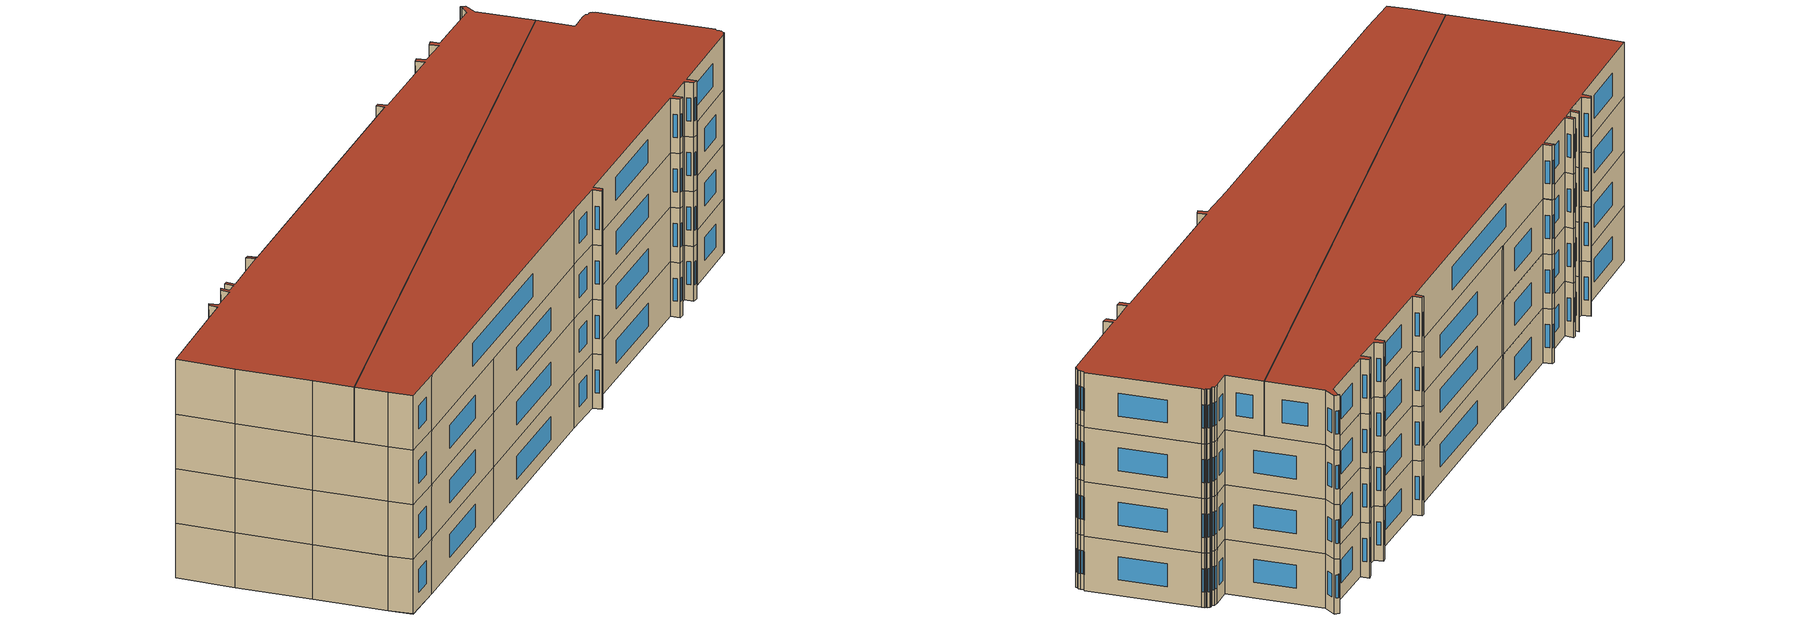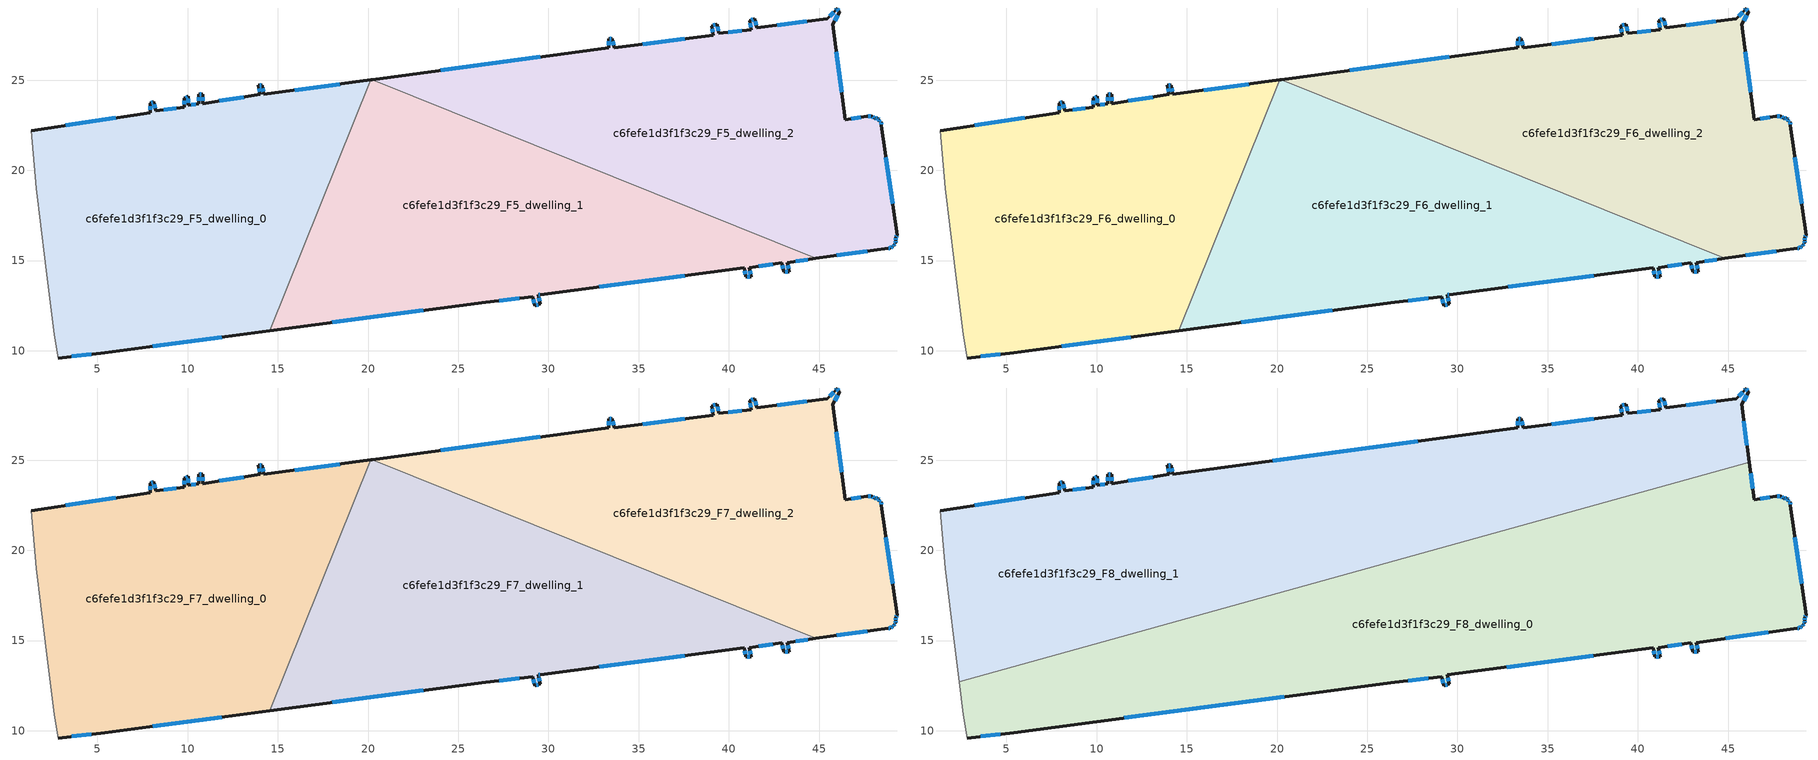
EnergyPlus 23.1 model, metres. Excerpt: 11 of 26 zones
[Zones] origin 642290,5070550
c6fefe1d3f1f3c29_F5_dwelling_0
 floor to c6fefe1d3f1f3c29_F4_dwelling_0 (EU_floor_Construction): 20.15,25.01 14.55,11.11 5.42,9.9 2.82,9.6 2.62,10.9 2.12,14.9 1.62,19.01 1.32,22.21 7.92,23.21 7.92,23.71 8.12,23.81 8.22,23.31 9.82,23.51 9.82,24.01 10.02,24.11 10.02,23.61 10.62,23.71 10.62,24.21 10.82,24.21 10.82,23.71 14.03,24.21 13.93,24.71 14.13,24.71 14.23,24.21 z15
 wall outside (EU_wall_Construction): 9.82,23.51 8.22,23.31 8.12,23.81 7.92,23.71 7.92,23.21 1.32,22.21 / 9.82,23.51 9.82,24.01 / 10.62,23.71 10.03,23.61 10.03,24.11 9.82,24.01 / 10.62,23.71 10.62,24.21 / 14.03,24.21 10.82,23.71 10.82,24.21 10.62,24.21 / 14.03,24.21 13.93,24.71 / 20.15,25.01 14.23,24.21 14.13,24.71 13.93,24.71 / 2.82,9.6 5.42,9.9 14.55,11.11 z15:18
 wall adiabatic (EU_wall_Construction): 1.32,22.21 1.62,19.01 2.12,14.9 2.62,10.9 2.82,9.6 z15:18
 wall to c6fefe1d3f1f3c29_F5_dwelling_1 (EU_wall_Construction): 14.55,11.11 20.15,25.01 z15:18
 window (EU_Window_Construction): 6.01,22.92 3.23,22.5 / 7.92,23.56 7.92,23.35 / 8.07,23.78 7.98,23.74 / 8.2,23.45 8.15,23.66 / 9.36,23.45 8.69,23.37 / 9.82,23.65 9.82,23.86 / 9.97,24.08 9.88,24.04 / 10.03,23.75 10.03,23.96 / 10.45,23.68 10.2,23.64 / 10.62,23.85 10.62,24.06 / 10.77,24.21 10.68,24.21 / 10.82,23.85 10.82,24.06 / 13.1,24.06 11.75,23.85 / 14,24.35 13.96,24.56 / 14.07,24.71 13.99,24.71 / 14.2,24.35 14.16,24.56 / 18.43,24.78 15.95,24.44 / 8.07,10.25 11.9,10.76 / 3.57,9.69 4.66,9.81 z15.87:17.13
c6fefe1d3f1f3c29_F5_dwelling_1
 floor to c6fefe1d3f1f3c29_F4_dwelling_1 (EU_floor_Construction): 44.82,15.12 43.25,14.89 43.35,14.39 43.05,14.39 42.95,14.89 41.14,14.59 41.24,14.09 40.94,14.09 40.84,14.59 29.55,13.11 29.44,13.09 29.53,12.59 29.24,12.5 29.14,13 26.53,12.7 14.55,11.11 20.15,25.01 20.24,25.03 z15
 wall outside (EU_wall_Construction): 14.55,11.11 26.53,12.7 29.14,13 29.24,12.5 29.54,12.59 29.44,13.09 29.55,13.11 40.84,14.59 40.94,14.09 41.24,14.09 41.14,14.59 42.95,14.89 43.05,14.39 43.35,14.39 43.25,14.89 44.82,15.12 / 20.24,25.03 20.15,25.01 z15:18
 wall to c6fefe1d3f1f3c29_F5_dwelling_2 (EU_wall_Construction): 44.82,15.12 20.24,25.03 z15:18
 window (EU_Window_Construction): 41.67,14.68 42.42,14.81 / 41.22,14.24 41.17,14.45 / 41.03,14.09 41.16,14.09 / 40.87,14.45 40.92,14.24 / 32.82,13.54 37.57,14.16 / 29.47,13.1 29.52,13.11 / 29.51,12.74 29.46,12.95 / 29.32,12.52 29.45,12.57 / 29.16,12.85 29.21,12.64 / 27.29,12.78 28.38,12.91 / 18.02,11.57 23.06,12.24 / 43.7,14.96 44.37,15.05 / 43.32,14.54 43.27,14.75 / 43.13,14.39 43.26,14.39 / 42.97,14.75 43.02,14.54 z15.87:17.13
c6fefe1d3f1f3c29_F5_dwelling_2
 floor to c6fefe1d3f1f3c29_F4_dwelling_2 (EU_floor_Construction): 46.15,28.8 45.75,28.1 46.45,22.8 47.65,23 47.95,23 48.05,22.9 48.15,22.9 48.25,22.9 48.35,22.8 48.35,22.7 48.45,22.7 48.45,22.5 49.35,16.39 49.25,16.29 49.25,16.09 49.25,15.99 49.15,15.89 49.15,15.79 49.05,15.79 48.95,15.69 48.85,15.69 44.82,15.12 20.24,25.03 33.34,26.8 33.34,27.3 33.54,27.3 33.64,26.8 39.15,27.5 39.05,28 39.35,28.1 39.45,27.6 41.25,27.8 41.15,28.3 41.45,28.4 41.55,27.9 45.45,28.4 45.95,28.9 45.95,29 z15
 wall outside (EU_wall_Construction): 45.95,28.9 45.45,28.4 41.55,27.9 41.45,28.4 41.15,28.3 41.25,27.8 39.45,27.6 39.35,28.1 39.05,28 39.15,27.5 33.64,26.8 33.54,27.3 33.34,27.3 33.34,26.8 20.24,25.03 / 45.95,28.9 45.95,29 / 44.82,15.12 48.85,15.69 48.95,15.69 49.05,15.79 49.15,15.79 49.15,15.89 49.25,15.99 49.25,16.09 49.25,16.29 49.35,16.39 48.45,22.5 48.45,22.7 48.35,22.7 48.35,22.8 48.25,22.9 48.15,22.9 48.05,22.9 47.95,23 47.65,23 46.45,22.8 45.75,28.1 46.15,28.8 45.95,29 z15:18
 window (EU_Window_Construction): 37.55,27.3 35.24,27.01 / 39.08,27.86 39.12,27.65 / 39.26,28.07 39.13,28.03 / 39.42,27.75 39.38,27.96 / 40.73,27.74 39.97,27.66 / 41.18,28.16 41.22,27.95 / 41.36,28.37 41.24,28.33 / 41.52,28.05 41.48,28.26 / 44.32,28.26 42.68,28.05 / 45.81,28.76 45.6,28.55 / 45.95,28.93 45.95,28.97 / 46.09,28.86 46.01,28.94 / 45.87,28.3 46.04,28.6 / 46.25,24.33 45.95,26.56 / 47.3,22.94 46.8,22.85 / 47.87,23 47.74,23 / 48.02,22.93 47.98,22.97 / 48.12,22.9 48.08,22.9 / 48.22,22.9 48.18,22.9 / 48.32,22.82 48.28,22.87 / 48.35,22.72 48.35,22.77 / 48.42,22.7 48.38,22.7 / 48.45,22.55 48.45,22.64 / 49.09,18.16 48.71,20.73 / 49.28,16.32 49.32,16.36 / 49.25,16.15 49.25,16.23 / 49.25,16.02 49.25,16.06 / 49.18,15.92 49.22,15.96 / 49.15,15.82 49.15,15.86 / 49.08,15.79 49.12,15.79 / 48.98,15.72 49.02,15.76 / 48.88,15.69 48.92,15.69 / 45.99,15.28 47.68,15.52 / 29.55,26.29 24.04,25.54 / 33.34,27.16 33.34,26.95 / 33.49,27.3 33.4,27.3 / 33.61,26.95 33.57,27.16 z15.87:17.13
c6fefe1d3f1f3c29_F6_dwelling_0
 floor to c6fefe1d3f1f3c29_F5_dwelling_0 (EU_floor_Construction): 20.15,25.01 14.55,11.11 5.42,9.9 2.82,9.6 2.62,10.9 2.12,14.9 1.62,19.01 1.32,22.21 7.92,23.21 7.92,23.71 8.12,23.81 8.22,23.31 9.82,23.51 9.82,24.01 10.02,24.11 10.02,23.61 10.62,23.71 10.62,24.21 10.82,24.21 10.82,23.71 14.03,24.21 13.93,24.71 14.13,24.71 14.23,24.21 z18
 wall outside (EU_wall_Construction): 9.82,23.51 8.22,23.31 8.12,23.81 7.92,23.71 7.92,23.21 1.32,22.21 / 9.82,23.51 9.82,24.01 / 10.62,23.71 10.03,23.61 10.03,24.11 9.82,24.01 / 10.62,23.71 10.62,24.21 / 14.03,24.21 10.82,23.71 10.82,24.21 10.62,24.21 / 14.03,24.21 13.93,24.71 / 20.15,25.01 14.23,24.21 14.13,24.71 13.93,24.71 / 2.82,9.6 5.42,9.9 14.55,11.11 z18:21
 wall adiabatic (EU_wall_Construction): 1.32,22.21 1.62,19.01 2.12,14.9 2.62,10.9 2.82,9.6 z18:21
 wall to c6fefe1d3f1f3c29_F6_dwelling_1 (EU_wall_Construction): 14.55,11.11 20.15,25.01 z18:21
 window (EU_Window_Construction): 6.01,22.92 3.23,22.5 / 7.92,23.56 7.92,23.35 / 8.07,23.78 7.98,23.74 / 8.2,23.45 8.15,23.66 / 9.36,23.45 8.69,23.37 / 9.82,23.65 9.82,23.86 / 9.97,24.08 9.88,24.04 / 10.03,23.75 10.03,23.96 / 10.45,23.68 10.2,23.64 / 10.62,23.85 10.62,24.06 / 10.77,24.21 10.68,24.21 / 10.82,23.85 10.82,24.06 / 13.1,24.06 11.75,23.85 / 14,24.35 13.96,24.56 / 14.07,24.71 13.99,24.71 / 14.2,24.35 14.16,24.56 / 18.43,24.78 15.95,24.44 / 8.07,10.25 11.9,10.76 / 3.57,9.69 4.66,9.81 z18.87:20.13
c6fefe1d3f1f3c29_F6_dwelling_1
 floor to c6fefe1d3f1f3c29_F5_dwelling_1 (EU_floor_Construction): 44.82,15.12 43.25,14.89 43.35,14.39 43.05,14.39 42.95,14.89 41.14,14.59 41.24,14.09 40.94,14.09 40.84,14.59 29.55,13.11 29.44,13.09 29.53,12.59 29.24,12.5 29.14,13 26.53,12.7 14.55,11.11 20.15,25.01 20.24,25.03 z18
 wall outside (EU_wall_Construction): 14.55,11.11 26.53,12.7 29.14,13 29.24,12.5 29.54,12.59 29.44,13.09 29.55,13.11 40.84,14.59 40.94,14.09 41.24,14.09 41.14,14.59 42.95,14.89 43.05,14.39 43.35,14.39 43.25,14.89 44.82,15.12 / 20.24,25.03 20.15,25.01 z18:21
 wall to c6fefe1d3f1f3c29_F6_dwelling_2 (EU_wall_Construction): 44.82,15.12 20.24,25.03 z18:21
 window (EU_Window_Construction): 41.67,14.68 42.42,14.81 / 41.22,14.24 41.17,14.45 / 41.03,14.09 41.16,14.09 / 40.87,14.45 40.92,14.24 / 32.82,13.54 37.57,14.16 / 29.47,13.1 29.52,13.11 / 29.51,12.74 29.46,12.95 / 29.32,12.52 29.45,12.57 / 29.16,12.85 29.21,12.64 / 27.29,12.78 28.38,12.91 / 18.02,11.57 23.06,12.24 / 43.7,14.96 44.37,15.05 / 43.32,14.54 43.27,14.75 / 43.13,14.39 43.26,14.39 / 42.97,14.75 43.02,14.54 z18.87:20.13
c6fefe1d3f1f3c29_F6_dwelling_2
 floor to c6fefe1d3f1f3c29_F5_dwelling_2 (EU_floor_Construction): 46.15,28.8 45.75,28.1 46.45,22.8 47.65,23 47.95,23 48.05,22.9 48.15,22.9 48.25,22.9 48.35,22.8 48.35,22.7 48.45,22.7 48.45,22.5 49.35,16.39 49.25,16.29 49.25,16.09 49.25,15.99 49.15,15.89 49.15,15.79 49.05,15.79 48.95,15.69 48.85,15.69 44.82,15.12 20.24,25.03 33.34,26.8 33.34,27.3 33.54,27.3 33.64,26.8 39.15,27.5 39.05,28 39.35,28.1 39.45,27.6 41.25,27.8 41.15,28.3 41.45,28.4 41.55,27.9 45.45,28.4 45.95,28.9 45.95,29 z18
 wall outside (EU_wall_Construction): 45.95,28.9 45.45,28.4 41.55,27.9 41.45,28.4 41.15,28.3 41.25,27.8 39.45,27.6 39.35,28.1 39.05,28 39.15,27.5 33.64,26.8 33.54,27.3 33.34,27.3 33.34,26.8 20.24,25.03 / 45.95,28.9 45.95,29 / 44.82,15.12 48.85,15.69 48.95,15.69 49.05,15.79 49.15,15.79 49.15,15.89 49.25,15.99 49.25,16.09 49.25,16.29 49.35,16.39 48.45,22.5 48.45,22.7 48.35,22.7 48.35,22.8 48.25,22.9 48.15,22.9 48.05,22.9 47.95,23 47.65,23 46.45,22.8 45.75,28.1 46.15,28.8 45.95,29 z18:21
 window (EU_Window_Construction): 37.55,27.3 35.24,27.01 / 39.08,27.86 39.12,27.65 / 39.26,28.07 39.13,28.03 / 39.42,27.75 39.38,27.96 / 40.73,27.74 39.97,27.66 / 41.18,28.16 41.22,27.95 / 41.36,28.37 41.24,28.33 / 41.52,28.05 41.48,28.26 / 44.32,28.26 42.68,28.05 / 45.81,28.76 45.6,28.55 / 45.95,28.93 45.95,28.97 / 46.09,28.86 46.01,28.94 / 45.87,28.3 46.04,28.6 / 46.25,24.33 45.95,26.56 / 47.3,22.94 46.8,22.85 / 47.87,23 47.74,23 / 48.02,22.93 47.98,22.97 / 48.12,22.9 48.08,22.9 / 48.22,22.9 48.18,22.9 / 48.32,22.82 48.28,22.87 / 48.35,22.72 48.35,22.77 / 48.42,22.7 48.38,22.7 / 48.45,22.55 48.45,22.64 / 49.09,18.16 48.71,20.73 / 49.28,16.32 49.32,16.36 / 49.25,16.15 49.25,16.23 / 49.25,16.02 49.25,16.06 / 49.18,15.92 49.22,15.96 / 49.15,15.82 49.15,15.86 / 49.08,15.79 49.12,15.79 / 48.98,15.72 49.02,15.76 / 48.88,15.69 48.92,15.69 / 45.99,15.28 47.68,15.52 / 29.55,26.29 24.04,25.54 / 33.34,27.16 33.34,26.95 / 33.49,27.3 33.4,27.3 / 33.61,26.95 33.57,27.16 z18.87:20.13
c6fefe1d3f1f3c29_F7_dwelling_0
 floor to c6fefe1d3f1f3c29_F6_dwelling_0 (EU_floor_Construction): 20.15,25.01 14.55,11.11 5.42,9.9 2.82,9.6 2.62,10.9 2.12,14.9 1.62,19.01 1.32,22.21 7.92,23.21 7.92,23.71 8.12,23.81 8.22,23.31 9.82,23.51 9.82,24.01 10.02,24.11 10.02,23.61 10.62,23.71 10.62,24.21 10.82,24.21 10.82,23.71 14.03,24.21 13.93,24.71 14.13,24.71 14.23,24.21 z21
 wall outside (EU_wall_Construction): 9.82,23.51 8.22,23.31 8.12,23.81 7.92,23.71 7.92,23.21 1.32,22.21 / 9.82,23.51 9.82,24.01 / 10.62,23.71 10.03,23.61 10.03,24.11 9.82,24.01 / 10.62,23.71 10.62,24.21 / 14.03,24.21 10.82,23.71 10.82,24.21 10.62,24.21 / 14.03,24.21 13.93,24.71 / 20.15,25.01 14.23,24.21 14.13,24.71 13.93,24.71 / 2.82,9.6 5.42,9.9 14.55,11.11 z21:24
 wall adiabatic (EU_wall_Construction): 1.32,22.21 1.62,19.01 2.12,14.9 2.62,10.9 2.82,9.6 z21:24
 wall to c6fefe1d3f1f3c29_F7_dwelling_1 (EU_wall_Construction): 14.55,11.11 20.15,25.01 z21:24
 window (EU_Window_Construction): 6.01,22.92 3.23,22.5 / 7.92,23.56 7.92,23.35 / 8.07,23.78 7.98,23.74 / 8.2,23.45 8.15,23.66 / 9.36,23.45 8.69,23.37 / 9.82,23.65 9.82,23.86 / 9.97,24.08 9.88,24.04 / 10.03,23.75 10.03,23.96 / 10.45,23.68 10.2,23.64 / 10.62,23.85 10.62,24.06 / 10.77,24.21 10.68,24.21 / 10.82,23.85 10.82,24.06 / 13.1,24.06 11.75,23.85 / 14,24.35 13.96,24.56 / 14.07,24.71 13.99,24.71 / 14.2,24.35 14.16,24.56 / 18.43,24.78 15.95,24.44 / 8.07,10.25 11.9,10.76 / 3.57,9.69 4.66,9.81 z21.87:23.13
c6fefe1d3f1f3c29_F7_dwelling_1
 floor to c6fefe1d3f1f3c29_F6_dwelling_1 (EU_floor_Construction): 44.82,15.12 43.25,14.89 43.35,14.39 43.05,14.39 42.95,14.89 41.14,14.59 41.24,14.09 40.94,14.09 40.84,14.59 29.55,13.11 29.44,13.09 29.53,12.59 29.24,12.5 29.14,13 26.53,12.7 14.55,11.11 20.15,25.01 20.24,25.03 z21
 wall outside (EU_wall_Construction): 14.55,11.11 26.53,12.7 29.14,13 29.24,12.5 29.54,12.59 29.44,13.09 29.55,13.11 40.84,14.59 40.94,14.09 41.24,14.09 41.14,14.59 42.95,14.89 43.05,14.39 43.35,14.39 43.25,14.89 44.82,15.12 / 20.24,25.03 20.15,25.01 z21:24
 wall to c6fefe1d3f1f3c29_F7_dwelling_2 (EU_wall_Construction): 44.82,15.12 20.24,25.03 z21:24
 window (EU_Window_Construction): 41.67,14.68 42.42,14.81 / 41.22,14.24 41.17,14.45 / 41.03,14.09 41.16,14.09 / 40.87,14.45 40.92,14.24 / 32.82,13.54 37.57,14.16 / 29.47,13.1 29.52,13.11 / 29.51,12.74 29.46,12.95 / 29.32,12.52 29.45,12.57 / 29.16,12.85 29.21,12.64 / 27.29,12.78 28.38,12.91 / 18.02,11.57 23.06,12.24 / 43.7,14.96 44.37,15.05 / 43.32,14.54 43.27,14.75 / 43.13,14.39 43.26,14.39 / 42.97,14.75 43.02,14.54 z21.87:23.13
c6fefe1d3f1f3c29_F7_dwelling_2
 floor to c6fefe1d3f1f3c29_F6_dwelling_2 (EU_floor_Construction): 46.15,28.8 45.75,28.1 46.45,22.8 47.65,23 47.95,23 48.05,22.9 48.15,22.9 48.25,22.9 48.35,22.8 48.35,22.7 48.45,22.7 48.45,22.5 49.35,16.39 49.25,16.29 49.25,16.09 49.25,15.99 49.15,15.89 49.15,15.79 49.05,15.79 48.95,15.69 48.85,15.69 44.82,15.12 20.24,25.03 33.34,26.8 33.34,27.3 33.54,27.3 33.64,26.8 39.15,27.5 39.05,28 39.35,28.1 39.45,27.6 41.25,27.8 41.15,28.3 41.45,28.4 41.55,27.9 45.45,28.4 45.95,28.9 45.95,29 z21
 wall outside (EU_wall_Construction): 45.95,28.9 45.45,28.4 41.55,27.9 41.45,28.4 41.15,28.3 41.25,27.8 39.45,27.6 39.35,28.1 39.05,28 39.15,27.5 33.64,26.8 33.54,27.3 33.34,27.3 33.34,26.8 20.24,25.03 / 45.95,28.9 45.95,29 / 44.82,15.12 48.85,15.69 48.95,15.69 49.05,15.79 49.15,15.79 49.15,15.89 49.25,15.99 49.25,16.09 49.25,16.29 49.35,16.39 48.45,22.5 48.45,22.7 48.35,22.7 48.35,22.8 48.25,22.9 48.15,22.9 48.05,22.9 47.95,23 47.65,23 46.45,22.8 45.75,28.1 46.15,28.8 45.95,29 z21:24
 window (EU_Window_Construction): 37.55,27.3 35.24,27.01 / 39.08,27.86 39.12,27.65 / 39.26,28.07 39.13,28.03 / 39.42,27.75 39.38,27.96 / 40.73,27.74 39.97,27.66 / 41.18,28.16 41.22,27.95 / 41.36,28.37 41.24,28.33 / 41.52,28.05 41.48,28.26 / 44.32,28.26 42.68,28.05 / 45.81,28.76 45.6,28.55 / 45.95,28.93 45.95,28.97 / 46.09,28.86 46.01,28.94 / 45.87,28.3 46.04,28.6 / 46.25,24.33 45.95,26.56 / 47.3,22.94 46.8,22.85 / 47.87,23 47.74,23 / 48.02,22.93 47.98,22.97 / 48.12,22.9 48.08,22.9 / 48.22,22.9 48.18,22.9 / 48.32,22.82 48.28,22.87 / 48.35,22.72 48.35,22.77 / 48.42,22.7 48.38,22.7 / 48.45,22.55 48.45,22.64 / 49.09,18.16 48.71,20.73 / 49.28,16.32 49.32,16.36 / 49.25,16.15 49.25,16.23 / 49.25,16.02 49.25,16.06 / 49.18,15.92 49.22,15.96 / 49.15,15.82 49.15,15.86 / 49.08,15.79 49.12,15.79 / 48.98,15.72 49.02,15.76 / 48.88,15.69 48.92,15.69 / 45.99,15.28 47.68,15.52 / 29.55,26.29 24.04,25.54 / 33.34,27.16 33.34,26.95 / 33.49,27.3 33.4,27.3 / 33.61,26.95 33.57,27.16 z21.87:23.13
c6fefe1d3f1f3c29_F8_dwelling_0
 floor to c6fefe1d3f1f3c29_F7_dwelling_0 (EU_floor_Construction): 16.81,16.72 14.55,11.11 5.42,9.9 2.82,9.6 2.62,10.9 2.39,12.71 z24
 floor to c6fefe1d3f1f3c29_F7_dwelling_1 (EU_floor_Construction): 44.82,15.12 43.25,14.89 43.35,14.39 43.05,14.39 42.95,14.89 41.14,14.59 41.24,14.09 40.94,14.09 40.84,14.59 29.55,13.11 29.44,13.09 29.53,12.59 29.24,12.5 29.14,13 26.53,12.7 14.55,11.11 16.81,16.72 31.03,20.68 z24
 floor to c6fefe1d3f1f3c29_F7_dwelling_2 (EU_floor_Construction): 48.25,22.9 48.35,22.8 48.35,22.7 48.45,22.7 48.45,22.5 49.35,16.39 49.25,16.29 49.25,16.09 49.25,15.99 49.15,15.89 49.15,15.79 49.05,15.79 48.95,15.69 48.85,15.69 44.82,15.12 31.03,20.68 46.17,24.89 46.45,22.8 47.65,23 47.95,23 48.05,22.9 48.15,22.9 z24
 wall outside (EU_wall_Construction): 2.82,9.6 5.42,9.9 26.53,12.7 29.14,13 29.24,12.5 29.54,12.59 29.44,13.09 40.84,14.59 40.94,14.09 41.24,14.09 41.14,14.59 42.95,14.89 43.05,14.39 43.35,14.39 43.25,14.89 48.85,15.69 48.95,15.69 49.05,15.79 49.15,15.79 49.15,15.89 49.25,15.99 49.25,16.09 49.25,16.29 49.35,16.39 48.45,22.5 48.45,22.7 48.35,22.7 48.35,22.8 48.25,22.9 48.15,22.9 48.05,22.9 47.95,23 47.65,23 46.45,22.8 46.18,24.89 z24:27
 wall adiabatic (EU_wall_Construction): 2.39,12.71 2.62,10.9 2.82,9.6 z24:27
 wall to c6fefe1d3f1f3c29_F8_dwelling_1 (EU_wall_Construction): 46.17,24.89 2.39,12.71 z24:27
 window (EU_Window_Construction): 48.12,22.9 48.08,22.9 / 48.22,22.9 48.18,22.9 / 48.32,22.82 48.28,22.87 / 48.35,22.72 48.35,22.77 / 48.42,22.7 48.38,22.7 / 48.45,22.55 48.45,22.64 / 49.09,18.16 48.71,20.73 / 49.28,16.32 49.32,16.36 / 49.25,16.15 49.25,16.23 / 49.25,16.02 49.25,16.06 / 49.18,15.92 49.22,15.96 / 49.15,15.82 49.15,15.86 / 49.08,15.79 49.12,15.79 / 48.98,15.72 49.02,15.76 / 48.88,15.69 48.92,15.69 / 44.87,15.12 47.23,15.46 / 43.32,14.54 43.27,14.75 / 43.13,14.39 43.26,14.39 / 42.97,14.75 43.02,14.54 / 41.67,14.68 42.42,14.81 / 41.22,14.24 41.17,14.45 / 41.03,14.09 41.16,14.09 / 40.87,14.45 40.92,14.24 / 32.74,13.53 37.54,14.16 / 29.51,12.74 29.46,12.95 / 29.32,12.52 29.45,12.57 / 29.16,12.85 29.21,12.64 / 27.29,12.78 28.38,12.91 / 11.54,10.71 20.41,11.89 / 3.57,9.69 4.66,9.81 / 46.37,23.4 46.25,24.28 / 47.3,22.94 46.8,22.85 / 47.87,23 47.74,23 / 48.02,22.93 47.98,22.97 z24.87:26.13
 roof outside (EU_roof_Construction): 48.95,15.69 49.05,15.79 49.15,15.79 49.15,15.89 49.25,15.99 49.25,16.09 49.25,16.29 49.35,16.39 48.45,22.5 48.45,22.7 48.35,22.7 48.35,22.8 48.25,22.9 48.15,22.9 48.05,22.9 47.95,23 47.65,23 46.45,22.8 46.18,24.89 2.39,12.71 2.62,10.9 2.82,9.6 5.42,9.9 26.53,12.7 29.14,13 29.24,12.5 29.54,12.59 29.44,13.09 40.84,14.59 40.94,14.09 41.24,14.09 41.14,14.59 42.95,14.89 43.05,14.39 43.35,14.39 43.25,14.89 48.85,15.69 z27
c6fefe1d3f1f3c29_F8_dwelling_1
 floor to c6fefe1d3f1f3c29_F7_dwelling_0 (EU_floor_Construction): 19.23,22.72 16.81,16.72 2.39,12.71 2.12,14.9 1.62,19.01 1.32,22.21 7.92,23.21 7.92,23.71 8.12,23.81 8.22,23.31 9.82,23.51 9.82,24.01 10.02,24.11 10.02,23.61 10.62,23.71 10.62,24.21 10.82,24.21 10.82,23.71 14.03,24.21 13.93,24.71 14.13,24.71 14.23,24.21 z24; 20.15,25.01 19.23,22.72 14.23,24.21 z24
 floor to c6fefe1d3f1f3c29_F7_dwelling_1 (EU_floor_Construction): 28.49,19.97 16.81,16.72 19.23,22.72 z24; 31.03,20.68 28.49,19.97 19.23,22.72 20.15,25.01 20.19,25.02 20.24,25.02 z24
 floor to c6fefe1d3f1f3c29_F7_dwelling_2 (EU_floor_Construction): 46.15,28.8 45.75,28.1 46.17,24.89 31.03,20.68 20.24,25.02 33.34,26.8 33.34,27.3 33.54,27.3 33.64,26.8 39.15,27.5 39.05,28 39.35,28.1 39.45,27.6 41.25,27.8 41.15,28.3 41.45,28.4 41.55,27.9 45.45,28.4 45.95,28.9 45.95,29 z24
 wall outside (EU_wall_Construction): 45.95,28.9 45.45,28.4 41.55,27.9 41.45,28.4 41.15,28.3 41.25,27.8 39.45,27.6 39.35,28.1 39.05,28 39.15,27.5 33.64,26.8 33.54,27.3 33.34,27.3 33.34,26.8 14.23,24.21 / 45.95,28.9 45.95,29 / 46.18,24.89 45.75,28.1 46.15,28.8 45.95,29 / 14.13,24.71 13.93,24.71 14.03,24.21 10.82,23.71 10.82,24.21 10.62,24.21 10.62,23.71 10.03,23.61 10.03,24.11 9.82,24.01 9.82,23.51 8.22,23.31 8.12,23.81 7.92,23.71 7.92,23.21 1.32,22.21 / 14.13,24.71 14.23,24.21 z24:27
 wall adiabatic (EU_wall_Construction): 1.32,22.21 1.62,19.01 2.12,14.9 2.39,12.71 z24:27
 window (EU_Window_Construction): 39.08,27.86 39.12,27.65 / 39.26,28.07 39.13,28.03 / 39.42,27.75 39.38,27.96 / 40.73,27.74 39.97,27.66 / 41.18,28.16 41.22,27.95 / 41.36,28.37 41.24,28.33 / 41.52,28.05 41.48,28.26 / 44.32,28.26 42.68,28.05 / 45.81,28.76 45.6,28.55 / 45.95,28.93 45.95,28.97 / 46.09,28.86 46.01,28.94 / 45.87,28.3 46.04,28.6 / 46.05,25.82 45.87,27.17 / 6.01,22.92 3.23,22.5 / 7.92,23.56 7.92,23.35 / 8.07,23.78 7.98,23.74 / 8.2,23.45 8.15,23.66 / 9.36,23.45 8.69,23.37 / 9.82,23.86 9.82,23.65 / 9.97,24.08 9.88,24.04 / 10.03,23.75 10.03,23.96 / 10.45,23.68 10.2,23.64 / 10.62,24.06 10.62,23.85 / 10.77,24.21 10.68,24.21 / 10.82,23.85 10.82,24.06 / 13.1,24.06 11.75,23.85 / 13.96,24.56 14,24.35 / 14.07,24.71 13.99,24.71 / 14.16,24.56 14.2,24.35 / 27.8,26.05 19.77,24.96 / 33.34,27.16 33.34,26.95 / 33.49,27.3 33.4,27.3 / 33.61,26.95 33.57,27.16 / 37.55,27.3 35.24,27.01 z24.87:26.13
 roof outside (EU_roof_Construction): 46.18,24.89 45.75,28.1 46.15,28.8 45.95,29 45.95,28.9 45.45,28.4 41.55,27.9 41.45,28.4 41.15,28.3 41.25,27.8 39.45,27.6 39.35,28.1 39.05,28 39.15,27.5 33.64,26.8 33.54,27.3 33.34,27.3 33.34,26.8 14.23,24.21 14.13,24.71 13.93,24.71 14.03,24.21 10.82,23.71 10.82,24.21 10.62,24.21 10.62,23.71 10.03,23.61 10.03,24.11 9.82,24.01 9.82,23.51 8.22,23.31 8.12,23.81 7.92,23.71 7.92,23.21 1.32,22.21 1.62,19.01 2.12,14.9 2.39,12.71 z27
[Building]
EU S2 Campaign: North Axis=0; Terrain=City; Solar Distribution=FullExterior
[Site:Location]
Lyon-Bron: Latitude=45.75; Longitude=5; Time Zone=1; Elevation=198
[SizingPeriod:WeatherFileDays]
AnnualSizingPeriod: Begin Month=1; Begin Day of Month=1; End Month=12; End Day of Month=31; Day of Week for Start Day=Monday; Use Weather File Daylight Saving Period=No; Use Weather File Rain and Snow Indicators=No
[MATERIAL]
EU_InternalMass_Material: Roughness=MediumRough; Thickness=0.1; Conductivity=1; Density=1800; Specific Heat=900; Thermal Absorptance=0.9; Solar Absorptance=0.7; Visible Absorptance=0.7
[MATERIAL:NOMASS] Roughness=MediumRough; Thermal Absorptance=0.9; Solar Absorptance=0.7; Visible Absorptance=0.7
Name | Thermal Resistance
EU_wall_NoMass | 1.15691
EU_roof_NoMass | 1.19505
EU_floor_NoMass | 1.78277
[WINDOWMATERIAL:SIMPLEGLAZINGSYSTEM]
EU_Window_SimpleGlazing: UFactor=2.71266; Solar Heat Gain Coefficient=0.75; Visible Transmittance=0.75
[CONSTRUCTION]
EU_wall_Construction: EU_wall_NoMass
EU_roof_Construction: EU_roof_NoMass
EU_floor_Construction: EU_floor_NoMass
EU_InternalMass_Construction: EU_InternalMass_Material
EU_Window_Construction: EU_Window_SimpleGlazing
[ZONE] Type=1; Multiplier=1; Ceiling Height=autocalculate; Floor Area=autocalculate; Part of Total Floor Area=Yes
Name | Volume
c6fefe1d3f1f3c29_F5_dwelling_0; c6fefe1d3f1f3c29_F6_dwelling_0; c6fefe1d3f1f3c29_F7_dwelling_0 | 600.895
c6fefe1d3f1f3c29_F8_dwelling_0 | 901.296
c6fefe1d3f1f3c29_F5_dwelling_1; c6fefe1d3f1f3c29_F6_dwelling_1; c6fefe1d3f1f3c29_F7_dwelling_1 | 600.884
c6fefe1d3f1f3c29_F8_dwelling_1 | 901.35
c6fefe1d3f1f3c29_F5_dwelling_2; c6fefe1d3f1f3c29_F6_dwelling_2; c6fefe1d3f1f3c29_F7_dwelling_2 | 600.874
[INTERNALMASS] Construction=EU_InternalMass_Construction
Name | Zone or ZoneList | Surface Area
c6fefe1d3f1f3c29_F5_dwelling_0_EU_InternalMass | c6fefe1d3f1f3c29_F5_dwelling_0 | 200.297
c6fefe1d3f1f3c29_F5_dwelling_1_EU_InternalMass | c6fefe1d3f1f3c29_F5_dwelling_1 | 200.294
c6fefe1d3f1f3c29_F5_dwelling_2_EU_InternalMass | c6fefe1d3f1f3c29_F5_dwelling_2 | 200.292
c6fefe1d3f1f3c29_F6_dwelling_0_EU_InternalMass | c6fefe1d3f1f3c29_F6_dwelling_0 | 200.297
c6fefe1d3f1f3c29_F6_dwelling_1_EU_InternalMass | c6fefe1d3f1f3c29_F6_dwelling_1 | 200.294
c6fefe1d3f1f3c29_F6_dwelling_2_EU_InternalMass | c6fefe1d3f1f3c29_F6_dwelling_2 | 200.292
c6fefe1d3f1f3c29_F7_dwelling_0_EU_InternalMass | c6fefe1d3f1f3c29_F7_dwelling_0 | 200.297
c6fefe1d3f1f3c29_F7_dwelling_1_EU_InternalMass | c6fefe1d3f1f3c29_F7_dwelling_1 | 200.294
c6fefe1d3f1f3c29_F7_dwelling_2_EU_InternalMass | c6fefe1d3f1f3c29_F7_dwelling_2 | 200.292
c6fefe1d3f1f3c29_F8_dwelling_0_EU_InternalMass | c6fefe1d3f1f3c29_F8_dwelling_0 | 300.434
c6fefe1d3f1f3c29_F8_dwelling_1_EU_InternalMass | c6fefe1d3f1f3c29_F8_dwelling_1 | 300.452
[OTHEREQUIPMENT] Fuel Type=Electricity; Design Level Calculation Method=Watts/Area; Power per Zone Floor Area=1; Fraction Latent=0; Fraction Radiant=0; Fraction Lost=0; Carbon Dioxide Generation Rate=0; EndUse Subcategory=EU_Step8_InternalGains
Name | Zone or ZoneList or Space or SpaceList | Schedule
EU_Step8_InternalGain_c6fefe1d3f1f3c29_F5_dwelling_0_f000 | c6fefe1d3f1f3c29_F5_dwelling_0 | EU_Step8_GainSchedule_c6fefe1d3f1f3c29_F5_dwelling_0_f000
EU_Step8_InternalGain_c6fefe1d3f1f3c29_F5_dwelling_1_f000 | c6fefe1d3f1f3c29_F5_dwelling_1 | EU_Step8_GainSchedule_c6fefe1d3f1f3c29_F5_dwelling_1_f000
EU_Step8_InternalGain_c6fefe1d3f1f3c29_F5_dwelling_2_f000 | c6fefe1d3f1f3c29_F5_dwelling_2 | EU_Step8_GainSchedule_c6fefe1d3f1f3c29_F5_dwelling_2_f000
EU_Step8_InternalGain_c6fefe1d3f1f3c29_F6_dwelling_0_f000 | c6fefe1d3f1f3c29_F6_dwelling_0 | EU_Step8_GainSchedule_c6fefe1d3f1f3c29_F6_dwelling_0_f000
EU_Step8_InternalGain_c6fefe1d3f1f3c29_F6_dwelling_1_f000 | c6fefe1d3f1f3c29_F6_dwelling_1 | EU_Step8_GainSchedule_c6fefe1d3f1f3c29_F6_dwelling_1_f000
EU_Step8_InternalGain_c6fefe1d3f1f3c29_F6_dwelling_2_f000 | c6fefe1d3f1f3c29_F6_dwelling_2 | EU_Step8_GainSchedule_c6fefe1d3f1f3c29_F6_dwelling_2_f000
EU_Step8_InternalGain_c6fefe1d3f1f3c29_F7_dwelling_0_f000 | c6fefe1d3f1f3c29_F7_dwelling_0 | EU_Step8_GainSchedule_c6fefe1d3f1f3c29_F7_dwelling_0_f000
EU_Step8_InternalGain_c6fefe1d3f1f3c29_F7_dwelling_1_f000 | c6fefe1d3f1f3c29_F7_dwelling_1 | EU_Step8_GainSchedule_c6fefe1d3f1f3c29_F7_dwelling_1_f000
EU_Step8_InternalGain_c6fefe1d3f1f3c29_F7_dwelling_2_f000 | c6fefe1d3f1f3c29_F7_dwelling_2 | EU_Step8_GainSchedule_c6fefe1d3f1f3c29_F7_dwelling_2_f000
EU_Step8_InternalGain_c6fefe1d3f1f3c29_F8_dwelling_0_f000 | c6fefe1d3f1f3c29_F8_dwelling_0 | EU_Step8_GainSchedule_c6fefe1d3f1f3c29_F8_dwelling_0_f000
EU_Step8_InternalGain_c6fefe1d3f1f3c29_F8_dwelling_1_f000 | c6fefe1d3f1f3c29_F8_dwelling_1 | EU_Step8_GainSchedule_c6fefe1d3f1f3c29_F8_dwelling_1_f000
[ZONEVENTILATION:DESIGNFLOWRATE] Schedule=EU_AlwaysOn; Design Flow Rate Calculation Method=AirChanges/Hour; Air Changes per Hour=0.551728; Ventilation Type=Natural; Fan Pressure Rise=0; Fan Total Efficiency=1; Constant Term Coefficient=1; Temperature Term Coefficient=0; Velocity Term Coefficient=0; Velocity Squared Term Coefficient=0; Minimum Indoor Temperature=-100; Maximum Indoor Temperature=100; Delta Temperature=-100; Minimum Outdoor Temperature=-100; Maximum Outdoor Temperature=100; Maximum Wind Speed=40
Name | Zone or ZoneList or Space or SpaceList
EU_ConstantAir_c6fefe1d3f1f3c29_F5_dwelling_0 | c6fefe1d3f1f3c29_F5_dwelling_0
EU_ConstantAir_c6fefe1d3f1f3c29_F5_dwelling_1 | c6fefe1d3f1f3c29_F5_dwelling_1
EU_ConstantAir_c6fefe1d3f1f3c29_F5_dwelling_2 | c6fefe1d3f1f3c29_F5_dwelling_2
EU_ConstantAir_c6fefe1d3f1f3c29_F6_dwelling_0 | c6fefe1d3f1f3c29_F6_dwelling_0
EU_ConstantAir_c6fefe1d3f1f3c29_F6_dwelling_1 | c6fefe1d3f1f3c29_F6_dwelling_1
EU_ConstantAir_c6fefe1d3f1f3c29_F6_dwelling_2 | c6fefe1d3f1f3c29_F6_dwelling_2
EU_ConstantAir_c6fefe1d3f1f3c29_F7_dwelling_0 | c6fefe1d3f1f3c29_F7_dwelling_0
EU_ConstantAir_c6fefe1d3f1f3c29_F7_dwelling_1 | c6fefe1d3f1f3c29_F7_dwelling_1
EU_ConstantAir_c6fefe1d3f1f3c29_F7_dwelling_2 | c6fefe1d3f1f3c29_F7_dwelling_2
EU_ConstantAir_c6fefe1d3f1f3c29_F8_dwelling_0 | c6fefe1d3f1f3c29_F8_dwelling_0
EU_ConstantAir_c6fefe1d3f1f3c29_F8_dwelling_1 | c6fefe1d3f1f3c29_F8_dwelling_1
[HVACTEMPLATE:THERMOSTAT] Constant Heating Setpoint=20; Constant Cooling Setpoint=50
EU_HeatOnly_c6fefe1d3f1f3c29_F4_dwelling_2; EU_HeatOnly_c6fefe1d3f1f3c29_F5_dwelling_0; EU_HeatOnly_c6fefe1d3f1f3c29_F5_dwelling_1; EU_HeatOnly_c6fefe1d3f1f3c29_F5_dwelling_2; EU_HeatOnly_c6fefe1d3f1f3c29_F6_dwelling_0; EU_HeatOnly_c6fefe1d3f1f3c29_F6_dwelling_1; EU_HeatOnly_c6fefe1d3f1f3c29_F6_dwelling_2; EU_HeatOnly_c6fefe1d3f1f3c29_F7_dwelling_0; EU_HeatOnly_c6fefe1d3f1f3c29_F7_dwelling_1; EU_HeatOnly_c6fefe1d3f1f3c29_F7_dwelling_2; EU_HeatOnly_c6fefe1d3f1f3c29_F8_dwelling_0; EU_HeatOnly_c6fefe1d3f1f3c29_F8_dwelling_1
[HVACTEMPLATE:ZONE:IDEALLOADSAIRSYSTEM] System Availability Schedule=EU_AlwaysOn; Maximum Heating Supply Air Temperature=50; Minimum Cooling Supply Air Temperature=13; Maximum Heating Supply Air Humidity Ratio=0.0156; Minimum Cooling Supply Air Humidity Ratio=0.0077; Heating Limit=NoLimit; Cooling Limit=NoLimit; Heating Availability Schedule=EU_AlwaysOn; Cooling Availability Schedule=EU_CoolingOff; Dehumidification Control Type=ConstantSensibleHeatRatio; Cooling Sensible Heat Ratio=0.7; Dehumidification Setpoint=60; Humidification Control Type=None; Humidification Setpoint=30; Outdoor Air Method=None; Outdoor Air Flow Rate per Person=0.00944; Outdoor Air Flow Rate per Zone Floor Area=0; Outdoor Air Flow Rate per Zone=0; Demand Controlled Ventilation Type=None; Outdoor Air Economizer Type=NoEconomizer; Heat Recovery Type=None; Sensible Heat Recovery Effectiveness=0.7; Latent Heat Recovery Effectiveness=0.65
Name | Template Thermostat
c6fefe1d3f1f3c29_F5_dwelling_0 | EU_HeatOnly_c6fefe1d3f1f3c29_F5_dwelling_0
c6fefe1d3f1f3c29_F5_dwelling_1 | EU_HeatOnly_c6fefe1d3f1f3c29_F5_dwelling_1
c6fefe1d3f1f3c29_F5_dwelling_2 | EU_HeatOnly_c6fefe1d3f1f3c29_F5_dwelling_2
c6fefe1d3f1f3c29_F6_dwelling_0 | EU_HeatOnly_c6fefe1d3f1f3c29_F6_dwelling_0
c6fefe1d3f1f3c29_F6_dwelling_1 | EU_HeatOnly_c6fefe1d3f1f3c29_F6_dwelling_1
c6fefe1d3f1f3c29_F6_dwelling_2 | EU_HeatOnly_c6fefe1d3f1f3c29_F6_dwelling_2
c6fefe1d3f1f3c29_F7_dwelling_0 | EU_HeatOnly_c6fefe1d3f1f3c29_F7_dwelling_0
c6fefe1d3f1f3c29_F7_dwelling_1 | EU_HeatOnly_c6fefe1d3f1f3c29_F7_dwelling_1
c6fefe1d3f1f3c29_F7_dwelling_2 | EU_HeatOnly_c6fefe1d3f1f3c29_F7_dwelling_2
c6fefe1d3f1f3c29_F8_dwelling_0 | EU_HeatOnly_c6fefe1d3f1f3c29_F8_dwelling_0
c6fefe1d3f1f3c29_F8_dwelling_1 | EU_HeatOnly_c6fefe1d3f1f3c29_F8_dwelling_1
[SIZING:ZONE] Zone Cooling Design Supply Air Temperature Input Method=SupplyAirTemperature; Zone Cooling Design Supply Air Temperature=13; Zone Heating Design Supply Air Temperature Input Method=SupplyAirTemperature; Zone Heating Design Supply Air Temperature=50; Zone Cooling Design Supply Air Humidity Ratio=0.008; Zone Heating Design Supply Air Humidity Ratio=0.008; Cooling Design Air Flow Method=DesignDay; Cooling Design Air Flow Rate=0; Cooling Minimum Air Flow per Zone Floor Area=0.000762; Cooling Minimum Air Flow=0; Cooling Minimum Air Flow Fraction=0.2; Heating Design Air Flow Method=DesignDay; Heating Design Air Flow Rate=0; Heating Maximum Air Flow per Zone Floor Area=0.002032; Heating Maximum Air Flow=0.141576; Heating Maximum Air Flow Fraction=0.3; Account for Dedicated Outdoor Air System=No; Dedicated Outdoor Air System Control Strategy=NeutralSupplyAir; Dedicated Outdoor Air Low Setpoint Temperature for Design=autosize; Dedicated Outdoor Air High Setpoint Temperature for Design=autosize; Zone Load Sizing Method=Sensible Load Only No Latent Load; Zone Latent Cooling Design Supply Air Humidity Ratio Input Method=HumidityRatioDifference; Zone Cooling Design Supply Air Humidity Ratio Difference=0.005; Zone Latent Heating Design Supply Air Humidity Ratio Input Method=HumidityRatioDifference; Zone Humidification Design Supply Air Humidity Ratio Difference=0.005
c6fefe1d3f1f3c29_F5_dwelling_0; c6fefe1d3f1f3c29_F5_dwelling_1; c6fefe1d3f1f3c29_F5_dwelling_2; c6fefe1d3f1f3c29_F6_dwelling_0; c6fefe1d3f1f3c29_F6_dwelling_1; c6fefe1d3f1f3c29_F6_dwelling_2; c6fefe1d3f1f3c29_F7_dwelling_0; c6fefe1d3f1f3c29_F7_dwelling_1; c6fefe1d3f1f3c29_F7_dwelling_2; c6fefe1d3f1f3c29_F8_dwelling_0; c6fefe1d3f1f3c29_F8_dwelling_1
[SCHEDULE:CONSTANT]
Name | Hourly Value
EU_AlwaysOn | 1
EU_CoolingOff | 0
[SCHEDULE:FILE] Column Number=1; Rows to Skip at Top=0; Number of Hours of Data=8760; Column Separator=Comma; Interpolate to Timestep=No; Minutes per Item=60; Adjust Schedule for Daylight Savings=Yes
Name | File
EU_Step8_GainSchedule_c6fefe1d3f1f3c29_F5_dwelling_0_f000 | ../../schedules/c6fefe1d3f1f3c29/c6fefe1d3f1f3c29_F5_dwelling_0_f000_gain.csv
EU_Step8_GainSchedule_c6fefe1d3f1f3c29_F5_dwelling_1_f000 | ../../schedules/c6fefe1d3f1f3c29/c6fefe1d3f1f3c29_F5_dwelling_1_f000_gain.csv
EU_Step8_GainSchedule_c6fefe1d3f1f3c29_F5_dwelling_2_f000 | ../../schedules/c6fefe1d3f1f3c29/c6fefe1d3f1f3c29_F5_dwelling_2_f000_gain.csv
EU_Step8_GainSchedule_c6fefe1d3f1f3c29_F6_dwelling_0_f000 | ../../schedules/c6fefe1d3f1f3c29/c6fefe1d3f1f3c29_F6_dwelling_0_f000_gain.csv
EU_Step8_GainSchedule_c6fefe1d3f1f3c29_F6_dwelling_1_f000 | ../../schedules/c6fefe1d3f1f3c29/c6fefe1d3f1f3c29_F6_dwelling_1_f000_gain.csv
EU_Step8_GainSchedule_c6fefe1d3f1f3c29_F6_dwelling_2_f000 | ../../schedules/c6fefe1d3f1f3c29/c6fefe1d3f1f3c29_F6_dwelling_2_f000_gain.csv
EU_Step8_GainSchedule_c6fefe1d3f1f3c29_F7_dwelling_0_f000 | ../../schedules/c6fefe1d3f1f3c29/c6fefe1d3f1f3c29_F7_dwelling_0_f000_gain.csv
EU_Step8_GainSchedule_c6fefe1d3f1f3c29_F7_dwelling_1_f000 | ../../schedules/c6fefe1d3f1f3c29/c6fefe1d3f1f3c29_F7_dwelling_1_f000_gain.csv
EU_Step8_GainSchedule_c6fefe1d3f1f3c29_F7_dwelling_2_f000 | ../../schedules/c6fefe1d3f1f3c29/c6fefe1d3f1f3c29_F7_dwelling_2_f000_gain.csv
EU_Step8_GainSchedule_c6fefe1d3f1f3c29_F8_dwelling_0_f000 | ../../schedules/c6fefe1d3f1f3c29/c6fefe1d3f1f3c29_F8_dwelling_0_f000_gain.csv
EU_Step8_GainSchedule_c6fefe1d3f1f3c29_F8_dwelling_1_f000 | ../../schedules/c6fefe1d3f1f3c29/c6fefe1d3f1f3c29_F8_dwelling_1_f000_gain.csv
